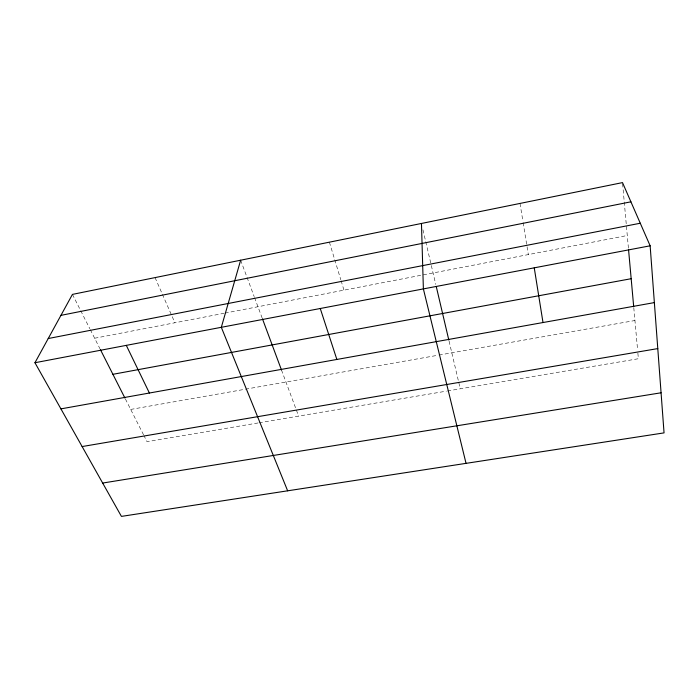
<?xml version="1.0" encoding="UTF-8"?>
<svg xmlns="http://www.w3.org/2000/svg" width="699" height="699" viewBox="0 0 699 699"><rect width="100%" height="100%" fill="white"/><g stroke="black" fill="none" stroke-linecap="round" stroke-linejoin="round"><path stroke-width="0.52" stroke-dasharray="3.5 2.62" d="M94.645 338.237L223.881 313.318M224.947 313.108L627.283 235.502M130.696 409.431L244.379 389.387M245.445 389.194L437.941 355.258M439.007 355.066L634.937 320.526M257.992 422.965L147.035 441.698L144.151 436.01M259.058 422.781L446.39 391.152M447.456 390.968L638.379 358.727L637.715 351.3M72.443 294.393L89.822 328.705M90.302 329.666L99.931 348.679M125.401 398.98L143.671 435.058M155.056 277.599L161.958 293.309M162.386 294.288L174.899 322.763M240.648 260.211L254.191 296.629M254.567 297.634L262.064 317.8M281.487 370.016L298.622 416.106M329.395 242.169L340.797 279.722M341.112 280.762L343.96 290.155M422.947 229.779L435.757 284.397M449.073 341.121L460.257 388.81M520.012 203.435L522.957 221.548M523.132 222.614L528.33 254.593M622.608 183.68L628.445 248.468M633.783 307.656L637.619 350.243"/><path stroke-width="1.05" d="M240.648 260.211L221.321 327.307L287.647 490.82M34.95 362.729L72.443 294.393L622.512 182.605L650.14 245.803L664.05 432.882L121.425 516.395L34.95 362.729L650.14 245.803M60.935 315.363L630.909 201.819M48.222 338.543L640.275 223.234M112.906 374.306L631.171 278.709M60.918 408.871L654.36 302.597M82.124 446.556L657.785 348.591M102.666 483.053L661.071 392.786M100.411 349.631L124.92 398.037M126.292 345.367L149.394 393.021M262.44 318.805L281.487 370.016M320.264 308.504L336.857 359.452M466.041 463.358L423.376 288.905L421.462 223.462M436.246 286.476L448.819 340.063M534.246 267.831L543.001 322.536M628.541 249.543L633.687 306.59"/></g></svg>
